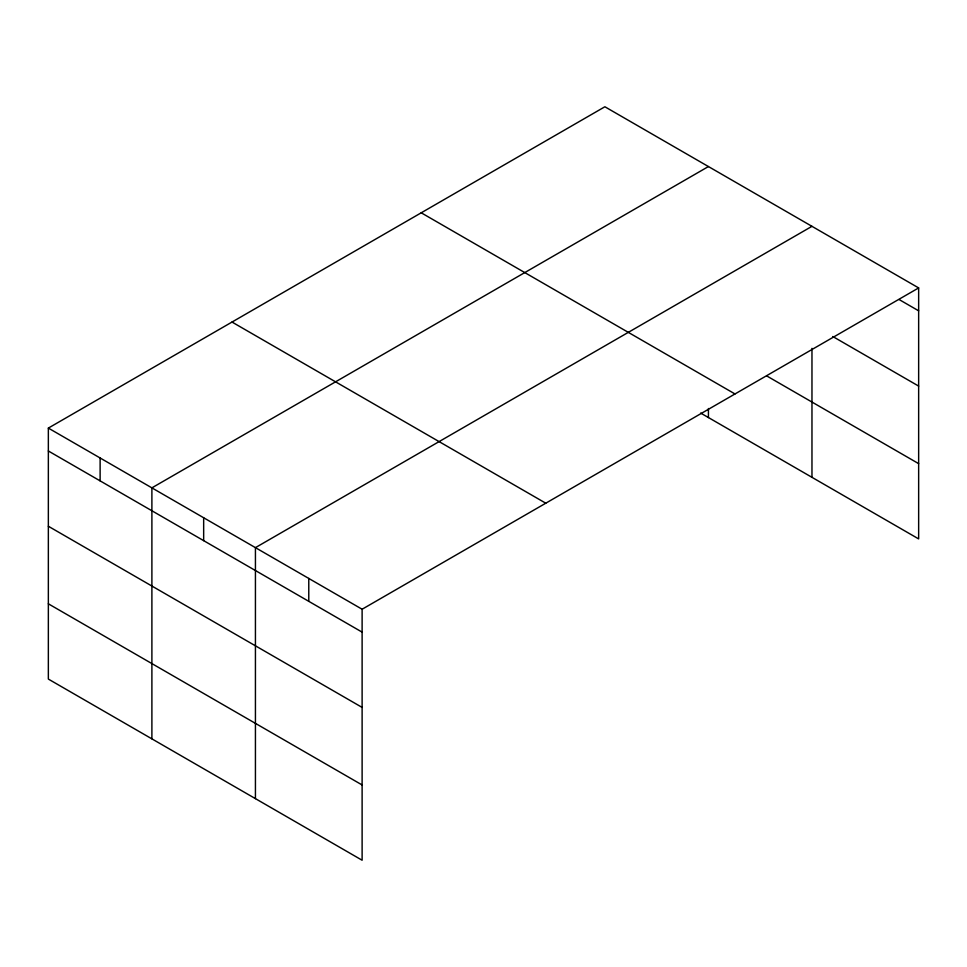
<?xml version="1.0" encoding="UTF-8"?>
<svg xmlns="http://www.w3.org/2000/svg" width="967" height="967" viewBox="0 0 967 967"><rect width="100%" height="100%" fill="white"/><g stroke="black" fill="none" stroke-linecap="round" stroke-linejoin="round"><path stroke-width="1.45" d="M700.664 413.066L918.65 538.909L918.65 287.924L604.883 106.769L48.35 428.091L48.35 679.076L362.117 860.231L362.117 609.234L48.35 428.091M708.424 166.554L151.892 487.864L151.892 738.861M811.966 226.326L255.433 547.648L255.433 798.633M362.117 609.234L918.65 287.924M899.141 299.552L918.65 310.818M832.792 336.516L918.65 386.087M766.674 375.897L918.65 463.64M421.225 212.8L734.993 393.956M232.007 322.047L545.775 503.203M48.35 450.985L362.117 632.128M48.35 526.253L362.117 707.409M48.35 603.807L362.117 784.962M811.966 348.362L811.966 477.323M708.424 408.509L708.424 417.551M308.775 578.435L308.775 601.341M203.662 517.756L203.662 540.65M100.121 457.971L100.121 480.877"/></g></svg>
